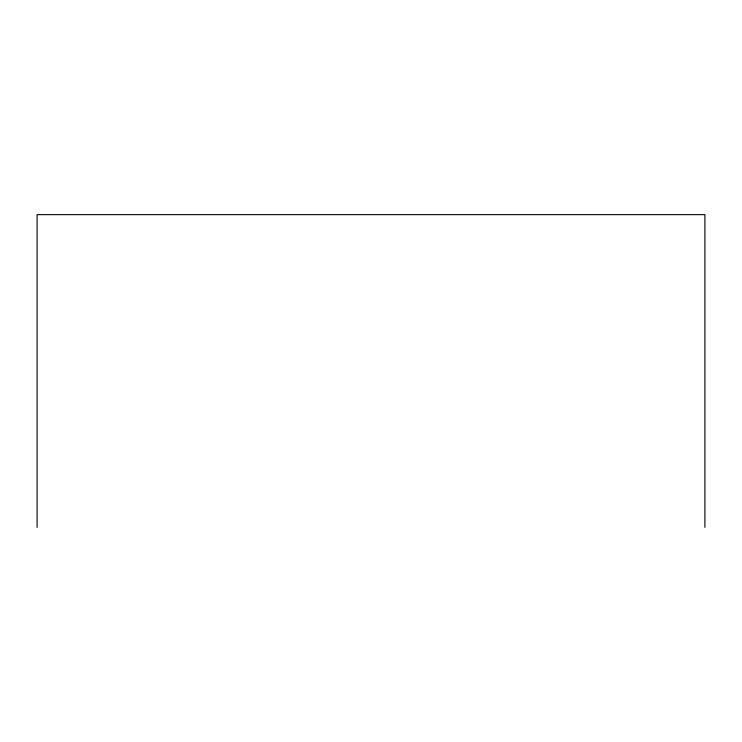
<?xml version="1.0" encoding="UTF-8"?>
<svg xmlns="http://www.w3.org/2000/svg" width="742" height="742" viewBox="0 0 742 742"><rect width="100%" height="100%" fill="white"/><g stroke="black" fill="none" stroke-linecap="round" stroke-linejoin="round"><path stroke-width="1.11" d="M704.9 527.358L704.9 214.642L37.1 214.642L37.1 527.358"/></g></svg>
